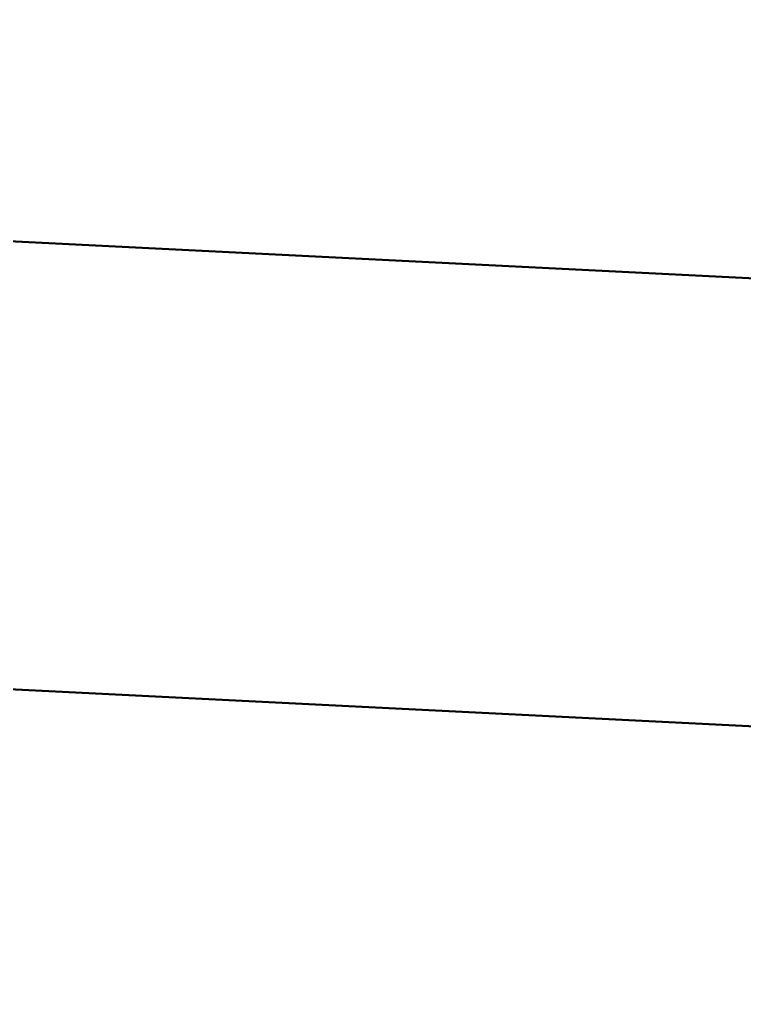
# Model space of a CAD drawing. Header units: metres. Extents: x 10 to 831, y 10 to 584.
# Drawn here: x 337.83 to 341.064, y 291.602 to 296.002 of the extents above; entities that cross this region are included whole.
import ezdxf

# ---------------------------------------------------------------- set-up
doc = ezdxf.new("R2010")
doc.units = ezdxf.units.M
doc.layers.add('CUT', color=7, linetype='Continuous', lineweight=50)
doc.layers.add('VIS', color=8, linetype='Continuous', lineweight=13)

msp = doc.modelspace()

# ---------------------------------------------------------------- linework, layer by layer
at = {"layer": 'CUT'}
for p, q in [((318, 296.002), (366, 293.6019)), ((366, 291.6021), (318, 294.002))]:
    msp.add_line(p, q, dxfattribs=at)
at = {"layer": 'VIS'}
for p, q in [((366, 293.6019), (318, 296.002)), ((333.0224, 295.2508), (344.416, 294.6812)), ((333.4216, 295.2308), (341.6172, 294.8212)), ((335.3092, 295.1364), (346.7724, 294.5632)), ((336.684, 295.068), (338.46, 294.9792)), ((336.8372, 295.06), (338.8072, 294.9616)), ((336.9056, 295.0568), (338.3948, 294.9824)), ((336.9352, 295.0552), (337.9316, 295.0056)), ((337.1204, 295.046), (337.8468, 295.0096)), ((338.132, 294.9956), (337.318, 295.036)), ((337.3448, 295.0348), (337.91, 295.0064)), ((337.3668, 295.0336), (337.9588, 295.004)), ((337.414, 295.0312), (337.9296, 295.0056)), ((337.4972, 295.0272), (338.0696, 294.9984)), ((337.4992, 295.0272), (338.0508, 294.9996)), ((337.5152, 295.0264), (338.3804, 294.9828)), ((337.6164, 295.0212), (338.2088, 294.9916)), ((337.706, 295.0168), (337.8984, 295.0072)), ((337.74, 295.0152), (338.3376, 294.9852)), ((337.746, 295.0148), (337.9444, 295.0048)), ((337.954, 295.0044), (337.7544, 295.0144)), ((337.7984, 295.012), (337.9724, 295.0032)), ((337.8332, 295.0104), (338.0332, 295.0004)), ((337.8356, 295.0104), (337.9836, 295.0028)), ((337.84, 295.01), (338.038, 295)), ((338.024, 295.0008), (337.8476, 295.0096)), ((337.8576, 295.0092), (338.4572, 294.9792)), ((337.8636, 295.0088), (338.0636, 294.9988)), ((337.8684, 295.0084), (338.0684, 294.9984)), ((337.8848, 295.0076), (338.0512, 294.9996)), ((337.8968, 295.0072), (338.0956, 294.9972)), ((337.9168, 295.006), (338.1164, 294.996)), ((337.932, 295.0056), (338.3796, 294.9832)), ((337.9432, 295.0048), (338.1432, 294.9948)), ((338.514, 294.9764), (337.9752, 295.0032)), ((337.9856, 295.0028), (338.1796, 294.9932)), ((338.0108, 295.0016), (338.2088, 294.9916)), ((338.0248, 295.0008), (338.184, 294.9928)), ((338.0332, 295.0004), (338.232, 294.9904)), ((338.048, 294.9996), (338.2472, 294.9896)), ((338.2484, 294.9896), (338.05, 294.9996)), ((338.0684, 294.9984), (338.2224, 294.9908)), ((338.3056, 294.9868), (338.108, 294.9968)), ((338.1296, 294.9956), (339.442, 294.93)), ((338.156, 294.9944), (338.756, 294.9644)), ((338.182, 294.9928), (338.382, 294.9828)), ((338.1864, 294.9928), (344.7608, 294.664)), ((338.3848, 294.9828), (338.188, 294.9928)), ((338.1896, 294.9924), (338.7412, 294.9648)), ((338.3824, 294.9828), (338.1948, 294.9924)), ((338.2, 294.992), (338.4, 294.982)), ((338.2016, 294.992), (338.3996, 294.982)), ((338.4148, 294.9812), (338.2148, 294.9912)), ((338.3776, 294.9832), (338.2204, 294.9908)), ((338.2356, 294.9904), (338.4232, 294.9808)), ((338.2372, 294.99), (338.4372, 294.98)), ((338.248, 294.9896), (338.448, 294.9796)), ((338.2484, 294.9896), (338.4048, 294.9816)), ((339.1088, 294.9464), (338.2488, 294.9896)), ((338.2496, 294.9896), (338.4492, 294.9796)), ((338.26, 294.9888), (338.6888, 294.9676)), ((338.2612, 294.9888), (338.4548, 294.9792)), ((338.2744, 294.9884), (338.8716, 294.9584)), ((338.276, 294.9884), (338.4276, 294.9808)), ((338.4768, 294.978), (338.2812, 294.988)), ((338.298, 294.9872), (339.0732, 294.9484)), ((338.3004, 294.9868), (338.5004, 294.9768)), ((338.3008, 294.9868), (338.5008, 294.9768)), ((338.3424, 294.9848), (339.3192, 294.936)), ((338.348, 294.9848), (338.5456, 294.9748)), ((338.352, 294.9844), (338.5516, 294.9744)), ((338.3592, 294.984), (338.5224, 294.976)), ((338.5632, 294.974), (338.366, 294.9836)), ((338.5768, 294.9732), (338.386, 294.9828)), ((338.3884, 294.9824), (338.5852, 294.9728)), ((338.3908, 294.9824), (338.5904, 294.9724)), ((338.3944, 294.9824), (338.5868, 294.9728)), ((338.6012, 294.972), (338.402, 294.982)), ((338.6084, 294.9716), (338.4088, 294.9816)), ((338.4184, 294.9812), (338.61, 294.9716)), ((338.4192, 294.9812), (338.6152, 294.9712)), ((338.42, 294.9812), (338.6176, 294.9712)), ((338.428, 294.9804), (338.5764, 294.9732)), ((338.4636, 294.9788), (338.6632, 294.9688)), ((339.8636, 294.9088), (338.4652, 294.9788)), ((338.4756, 294.9784), (338.668, 294.9684)), ((338.4784, 294.978), (339.064, 294.9488)), ((338.4944, 294.9772), (338.6684, 294.9684)), ((338.712, 294.9664), (338.512, 294.9764)), ((338.5456, 294.9748), (339.076, 294.948)), ((338.7568, 294.964), (338.5572, 294.974)), ((338.5616, 294.974), (339.9512, 294.9044)), ((338.562, 294.974), (339.962, 294.904)), ((338.7732, 294.9632), (338.5732, 294.9732)), ((338.5736, 294.9732), (339.3, 294.9368)), ((339.9844, 294.9028), (338.5852, 294.9728)), ((338.5888, 294.9724), (338.7872, 294.9628)), ((338.5976, 294.972), (339.5828, 294.9228)), ((338.7996, 294.962), (338.6, 294.972)), ((338.6044, 294.9716), (338.7548, 294.9644)), ((339.5852, 294.9228), (338.6048, 294.9716)), ((338.8048, 294.9616), (338.6056, 294.9716)), ((338.61, 294.9716), (339.6096, 294.9216)), ((338.6332, 294.9704), (338.8332, 294.9604)), ((338.6344, 294.9704), (339.234, 294.9404)), ((338.796, 294.9624), (338.6356, 294.9704)), ((338.6648, 294.9688), (340.0636, 294.8988)), ((338.6656, 294.9688), (338.8652, 294.9588)), ((338.6684, 294.9684), (338.8684, 294.9584)), ((338.6844, 294.9676), (338.8384, 294.96)), ((338.7012, 294.9668), (338.9008, 294.9568)), ((338.7072, 294.9668), (338.9068, 294.9568)), ((338.7292, 294.9656), (339.3032, 294.9368)), ((338.7404, 294.9648), (339.3392, 294.9352)), ((338.7732, 294.9632), (338.9732, 294.9532)), ((338.7888, 294.9624), (339.3044, 294.9368)), ((338.8284, 294.9604), (339.0104, 294.9516)), ((339.0056, 294.9516), (338.8484, 294.9596)), ((338.852, 294.9592), (339.4172, 294.9312)), ((338.8744, 294.9584), (339.0308, 294.9504)), ((338.8788, 294.958), (339.0448, 294.9496)), ((338.8836, 294.958), (339.05, 294.9496)), ((339.0788, 294.948), (338.884, 294.9576)), ((339.0968, 294.9472), (338.8988, 294.9572)), ((338.9348, 294.9552), (339.134, 294.9452)), ((338.9356, 294.9552), (339.5336, 294.9252)), ((338.9376, 294.9552), (339.136, 294.9452)), ((338.9792, 294.9532), (339.1384, 294.9452)), ((338.986, 294.9528), (339.1736, 294.9432)), ((338.9928, 294.9524), (339.586, 294.9228)), ((339.2, 294.942), (339.0016, 294.952)), ((339.012, 294.9516), (339.1748, 294.9432)), ((339.0172, 294.9512), (339.9056, 294.9068)), ((339.0208, 294.9508), (339.4652, 294.9288)), ((339.0232, 294.9508), (339.214, 294.9412)), ((339.0348, 294.9504), (339.228, 294.9404)), ((339.0476, 294.9496), (339.2472, 294.9396)), ((339.2608, 294.9388), (339.0648, 294.9488)), ((339.0744, 294.9484), (339.6684, 294.9184)), ((339.09, 294.9476), (339.2892, 294.9376)), ((339.098, 294.9472), (339.254, 294.9392)), ((339.2532, 294.9392), (339.0992, 294.9472)), ((339.0996, 294.9472), (339.2992, 294.9372)), ((339.1156, 294.9464), (339.3156, 294.9364)), ((339.1172, 294.946), (339.5456, 294.9248)), ((339.1256, 294.9456), (339.2748, 294.9384)), ((339.336, 294.9352), (339.1364, 294.9452)), ((339.142, 294.9448), (339.3416, 294.9348)), ((339.1496, 294.9444), (339.7316, 294.9156)), ((339.1504, 294.9444), (339.35, 294.9344)), ((339.3524, 294.9344), (339.1548, 294.9444)), ((339.1796, 294.9432), (340.1632, 294.894)), ((339.1856, 294.9428), (339.3772, 294.9332)), ((339.1864, 294.9428), (339.642, 294.92)), ((339.3824, 294.9328), (339.188, 294.9428)), ((339.1904, 294.9424), (339.3644, 294.9336)), ((339.3992, 294.932), (339.1996, 294.942)), ((339.1996, 294.942), (339.794, 294.9124)), ((339.206, 294.9416), (339.3564, 294.934)), ((339.406, 294.9316), (339.2068, 294.9416)), ((339.2104, 294.9416), (339.4084, 294.9316)), ((339.2448, 294.9396), (339.444, 294.9296)), ((339.2452, 294.9396), (339.4376, 294.93)), ((339.246, 294.9396), (340.1112, 294.8964)), ((339.26, 294.9392), (340.1036, 294.8968)), ((339.2616, 294.9388), (339.86, 294.9092)), ((339.4368, 294.93), (339.2768, 294.938)), ((339.2864, 294.9376), (339.482, 294.928)), ((339.3996, 294.932), (339.5992, 294.922)), ((339.6012, 294.922), (339.402, 294.932)), ((339.9508, 294.9044), (339.412, 294.9312)), ((339.4372, 294.93), (339.6372, 294.92)), ((339.4484, 294.9296), (339.6484, 294.9196)), ((339.4564, 294.9292), (339.656, 294.9192)), ((339.4652, 294.9288), (339.6652, 294.9188)), ((339.468, 294.9288), (339.668, 294.9184)), ((339.4688, 294.9284), (339.668, 294.9188)), ((339.6336, 294.9204), (339.4764, 294.928)), ((339.5, 294.9272), (339.7, 294.9172)), ((339.5, 294.9272), (339.7, 294.9172)), ((339.5, 294.9272), (340.5952, 294.8724)), ((339.5064, 294.9268), (339.7064, 294.9168)), ((339.7084, 294.9164), (339.5088, 294.9264)), ((339.5472, 294.9248), (339.7396, 294.9152)), ((339.5684, 294.9236), (340.1588, 294.894)), ((339.5776, 294.9232), (339.7216, 294.916)), ((339.5904, 294.9224), (340.1824, 294.8928)), ((339.594, 294.9224), (339.7896, 294.9124)), ((339.5992, 294.922), (339.7784, 294.9132)), ((339.6068, 294.9216), (340.1372, 294.8952)), ((341.98, 294.8032), (339.608, 294.9216)), ((339.7856, 294.9128), (339.6096, 294.9216)), ((339.6152, 294.9212), (340.0924, 294.8972)), ((339.622, 294.9208), (340.2176, 294.8912)), ((339.6604, 294.9188), (340.212, 294.8912)), ((339.6644, 294.9188), (340.1536, 294.8944)), ((339.6676, 294.9188), (339.8672, 294.9088)), ((340.6376, 294.87), (339.7064, 294.9168)), ((339.7224, 294.916), (340.4688, 294.8784)), ((339.7252, 294.9156), (340.722, 294.866)), ((339.736, 294.9152), (339.9236, 294.906)), ((339.7536, 294.9144), (342.2788, 294.788)), ((339.7816, 294.9128), (339.9816, 294.9028)), ((339.9988, 294.902), (339.7988, 294.912)), ((339.8072, 294.9116), (339.9576, 294.904)), ((339.808, 294.9116), (340.0016, 294.902)), ((339.82, 294.9108), (340.3356, 294.8852)), ((339.8468, 294.9096), (340.0468, 294.8996)), ((339.8484, 294.9096), (340.3136, 294.8864)), ((339.8824, 294.908), (340.0488, 294.8996)), ((339.8852, 294.9076), (343.0976, 294.7472)), ((339.9096, 294.9064), (340.0576, 294.8992)), ((339.9132, 294.9064), (341.6892, 294.8176)), ((339.9296, 294.9056), (342.5268, 294.7756)), ((339.9304, 294.9056), (340.1284, 294.8956)), ((339.9384, 294.9052), (340.5372, 294.8752)), ((339.9408, 294.9048), (340.5404, 294.8748)), ((340.142, 294.8948), (339.944, 294.9048)), ((339.9492, 294.9044), (340.1488, 294.8944)), ((339.9528, 294.9044), (340.1448, 294.8948)), ((339.974, 294.9032), (340.4024, 294.882)), ((339.9876, 294.9028), (340.1872, 294.8928)), ((340.0012, 294.902), (340.1988, 294.892)), ((340.0148, 294.9012), (340.2072, 294.8916)), ((340.0268, 294.9008), (340.7532, 294.8644)), ((340.0396, 294.9), (340.6252, 294.8708)), ((340.2476, 294.8896), (340.0528, 294.8992)), ((340.2316, 294.8904), (340.0564, 294.8992)), ((340.0684, 294.8984), (340.264, 294.8888)), ((340.2832, 294.888), (340.0856, 294.8976)), ((340.0972, 294.8972), (340.5528, 294.8744)), ((340.5756, 294.8732), (340.1048, 294.8968)), ((340.1288, 294.8956), (340.7248, 294.8656)), ((340.1296, 294.8956), (341.5108, 294.8264)), ((340.1304, 294.8956), (340.3296, 294.8856)), ((340.1312, 294.8956), (340.7292, 294.8656)), ((340.156, 294.8944), (340.356, 294.884)), ((340.168, 294.8936), (340.3588, 294.884)), ((340.1792, 294.8932), (340.7728, 294.8632)), ((343.4536, 294.7292), (340.1992, 294.892)), ((340.1992, 294.892), (340.3992, 294.882)), ((340.2252, 294.8908), (340.3792, 294.8832)), ((340.2336, 294.8904), (340.8332, 294.8604)), ((340.2344, 294.8904), (340.4084, 294.8816)), ((340.2476, 294.8896), (340.4476, 294.8796)), ((342.0392, 294.8), (340.2484, 294.8896)), ((340.2596, 294.8892), (340.4508, 294.8796)), ((340.268, 294.8888), (340.4676, 294.8788)), ((340.2836, 294.888), (340.4824, 294.878)), ((340.484, 294.878), (340.2932, 294.8872)), ((340.2964, 294.8872), (341.2732, 294.8384)), ((340.298, 294.8872), (340.4976, 294.8772)), ((340.2992, 294.8872), (340.4988, 294.8772)), ((340.8292, 294.8604), (340.3132, 294.8864)), ((340.3144, 294.8864), (340.914, 294.8564)), ((340.4904, 294.8776), (340.3144, 294.8864)), ((340.3464, 294.8848), (340.5024, 294.8768)), ((340.3592, 294.884), (340.9248, 294.8556)), ((340.3768, 294.8832), (340.5728, 294.8732)), ((340.3796, 294.8832), (341.3168, 294.836)), ((340.3984, 294.882), (342.5772, 294.7732)), ((340.3988, 294.882), (341.3968, 294.832)), ((340.6028, 294.872), (340.4032, 294.882)), ((340.4088, 294.8816), (340.5592, 294.874)), ((340.4412, 294.88), (341.7284, 294.8156)), ((340.4416, 294.88), (340.6412, 294.87)), ((340.634, 294.8704), (340.446, 294.8796)), ((340.458, 294.8792), (341.0564, 294.8492)), ((340.4864, 294.8776), (340.6736, 294.8684)), ((340.502, 294.8768), (341.5392, 294.8252)), ((340.7124, 294.8664), (340.5124, 294.8764)), ((340.5456, 294.8748), (342.0348, 294.8004)), ((340.7472, 294.8648), (340.5504, 294.8744)), ((340.5696, 294.8736), (340.7284, 294.8656)), ((340.5708, 294.8736), (340.7692, 294.8636)), ((340.7984, 294.862), (340.5984, 294.872)), ((340.8, 294.862), (340.6, 294.872)), ((340.6052, 294.8716), (340.8056, 294.8616)), ((340.6336, 294.8704), (340.8336, 294.8604)), ((340.6376, 294.87), (340.8376, 294.86)), ((340.6428, 294.87), (340.806, 294.8616)), ((340.646, 294.8696), (340.8276, 294.8608)), ((340.6464, 294.8696), (340.846, 294.8596)), ((340.6552, 294.8692), (340.8548, 294.8592)), ((340.6632, 294.8688), (340.8624, 294.8588)), ((340.6648, 294.8688), (340.8648, 294.8588)), ((340.6992, 294.8672), (341.2988, 294.8372)), ((340.7, 294.8668), (340.8924, 294.8572)), ((340.7016, 294.8668), (340.8956, 294.8572)), ((340.7204, 294.866), (340.912, 294.8564)), ((340.934, 294.8552), (340.736, 294.8652)), ((340.7476, 294.8648), (340.9472, 294.8548)), ((340.7488, 294.8644), (340.9456, 294.8548)), ((340.7844, 294.8628), (341.3788, 294.8332)), ((340.7844, 294.8628), (340.9768, 294.8532)), ((340.7916, 294.8624), (341.3848, 294.8328)), ((340.8312, 294.8604), (341.2596, 294.8392)), ((340.8412, 294.86), (340.9952, 294.8524)), ((340.8468, 294.8596), (341.0208, 294.8508)), ((341.3876, 294.8328), (340.8488, 294.8596)), ((340.8508, 294.8596), (341.0464, 294.8496)), ((340.8644, 294.8588), (341.064, 294.8488)), ((340.8712, 294.8584), (341.0372, 294.85)), ((341.0744, 294.8484), (340.8764, 294.858)), ((340.8812, 294.858), (341.048, 294.8496)), ((340.9304, 294.8556), (341.104, 294.8468)), ((340.9684, 294.8536), (341.1616, 294.844)), ((340.9768, 294.8532), (341.842, 294.81)), ((340.9812, 294.8528), (341.5812, 294.8228)), ((341.008, 294.8516), (341.4636, 294.8288)), ((341.0088, 294.8516), (341.6084, 294.8216)), ((341.016, 294.8512), (344.0144, 294.7012)), ((341.0212, 294.8508), (341.552, 294.8244)), ((341.2036, 294.842), (341.0468, 294.8496)), ((341.0472, 294.8496), (341.2468, 294.8396)), ((366, 291.6021), (318, 294.002)), ((339.9724, 292.9032), (334.3224, 293.186)), ((334.952, 293.1544), (338.3324, 292.9852)), ((338.0032, 293.002), (337.236, 293.04)), ((337.8788, 293.008), (337.3064, 293.0368)), ((337.3888, 293.0324), (337.9048, 293.0068)), ((337.4324, 293.0304), (338.0048, 293.0016)), ((338.4724, 292.9784), (337.5432, 293.0248)), ((337.8576, 293.0092), (337.658, 293.0192)), ((337.6716, 293.0184), (337.8476, 293.0096)), ((337.8356, 293.0104), (337.6876, 293.0176)), ((337.712, 293.0164), (337.9116, 293.0064)), ((337.8848, 293.0076), (337.7184, 293.016)), ((337.7668, 293.0136), (337.966, 293.0036)), ((337.774, 293.0132), (337.9716, 293.0036)), ((338.2304, 292.9904), (337.7828, 293.0128)), ((337.7956, 293.0124), (338.3344, 292.9852)), ((337.7992, 293.012), (338.3048, 292.9868)), ((337.988, 293.0024), (337.8016, 293.012)), ((338.0068, 293.0016), (337.8312, 293.0104)), ((338.048, 292.9996), (337.8484, 293.0096)), ((338.0648, 292.9988), (337.8652, 293.0088)), ((338.0332, 293.0004), (337.87, 293.0084)), ((337.9056, 293.0068), (338.1056, 292.9968)), ((338.0684, 292.9984), (337.914, 293.0064)), ((338.1384, 292.9952), (337.9392, 293.0052)), ((337.954, 293.0044), (338.154, 292.9944)), ((338.556, 292.9744), (337.956, 293.0044)), ((338.182, 292.9928), (337.982, 293.0028)), ((337.992, 293.0024), (338.1696, 292.9936)), ((338.2, 292.992), (338, 293.002)), ((338.192, 292.9924), (338.0152, 293.0012)), ((338.2076, 292.9916), (338.0344, 293.0004)), ((338.236, 292.9904), (338.0364, 293)), ((338.248, 292.9896), (338.0484, 292.9996)), ((338.2496, 292.9896), (338.0496, 292.9996)), ((338.0632, 292.9988), (338.2204, 292.9908)), ((338.2612, 292.9888), (338.068, 292.9988)), ((339.26, 292.9388), (338.0788, 292.998)), ((338.3016, 292.9868), (338.102, 292.9968)), ((338.1156, 292.9964), (338.3108, 292.9864)), ((338.352, 292.9844), (338.1524, 292.9944)), ((338.2092, 292.9916), (338.4088, 292.9816)), ((338.7548, 292.9644), (338.2188, 292.9912)), ((338.4184, 292.9812), (338.2264, 292.9908)), ((338.7888, 292.9624), (338.2732, 292.9884)), ((339.3172, 292.936), (338.28, 292.988)), ((338.2896, 292.9876), (338.4816, 292.978)), ((338.8056, 292.9616), (338.2948, 292.9872)), ((338.2996, 292.9872), (338.4944, 292.9772)), ((338.3056, 292.9868), (338.5036, 292.9768)), ((338.49, 292.9776), (338.326, 292.9856)), ((338.3308, 292.9856), (340.7028, 292.8668)), ((338.362, 292.984), (338.5024, 292.9768)), ((338.962, 292.954), (338.362, 292.984)), ((338.9476, 292.9548), (338.3668, 292.9836)), ((339.386, 292.9328), (338.4008, 292.982)), ((339.3828, 292.9328), (338.408, 292.9816)), ((338.61, 292.9716), (338.41, 292.9816)), ((338.6044, 292.9716), (338.454, 292.9792)), ((339.0644, 292.9488), (338.4652, 292.9788)), ((339.8752, 292.9084), (338.4768, 292.978)), ((338.5104, 292.9764), (338.71, 292.9664)), ((338.6856, 292.9676), (338.5124, 292.9764)), ((338.6856, 292.9676), (338.5224, 292.976)), ((339.9044, 292.9068), (338.5296, 292.9756)), ((338.6844, 292.9676), (338.5304, 292.9756)), ((339.124, 292.9456), (338.5376, 292.9752)), ((339.2888, 292.9376), (338.5556, 292.9744)), ((338.5632, 292.974), (338.7604, 292.964)), ((338.7576, 292.964), (338.6048, 292.9716)), ((338.6648, 292.9688), (338.8648, 292.9588)), ((338.6916, 292.9676), (339.1624, 292.944)), ((339.2544, 292.9392), (338.692, 292.9672)), ((338.7056, 292.9668), (338.9056, 292.9568)), ((338.8836, 292.958), (338.7172, 292.966)), ((338.7284, 292.9656), (338.9048, 292.9568)), ((339.7528, 292.9144), (338.76, 292.964)), ((338.8016, 292.962), (339.0012, 292.952)), ((339.0232, 292.9508), (338.8324, 292.9604)), ((339.0344, 292.9504), (338.8344, 292.9604)), ((339.0348, 292.9504), (338.8412, 292.96)), ((339.0476, 292.9496), (338.8476, 292.9596)), ((339.0488, 292.9496), (338.8488, 292.9596)), ((338.8892, 292.9576), (339.0708, 292.9484)), ((339.3836, 292.9328), (338.9108, 292.9564)), ((339.084, 292.948), (338.9236, 292.956)), ((339.1504, 292.9444), (338.9508, 292.9544)), ((338.958, 292.954), (339.5304, 292.9256)), ((338.964, 292.954), (339.5624, 292.924)), ((339.1728, 292.9432), (338.9732, 292.9532)), ((339.1256, 292.9456), (338.9764, 292.9532)), ((339.1464, 292.9448), (338.982, 292.9528)), ((339.1796, 292.9432), (338.9828, 292.9528)), ((339.1856, 292.9428), (338.9936, 292.9524)), ((339.2056, 292.9416), (339.0232, 292.9508)), ((339.2288, 292.9404), (339.0404, 292.95)), ((339.2448, 292.9396), (339.0452, 292.9496)), ((339.206, 292.9416), (339.0556, 292.9492)), ((339.2616, 292.9388), (339.062, 292.9488)), ((339.2968, 292.9372), (339.1036, 292.9468)), ((339.1088, 292.9464), (339.9692, 292.9036)), ((339.334, 292.9352), (339.1348, 292.9452)), ((339.3608, 292.934), (339.1736, 292.9432)), ((339.1848, 292.9428), (340.9836, 292.8528)), ((339.1928, 292.9424), (340.9576, 292.854)), ((339.3724, 292.9332), (339.1948, 292.9424)), ((339.378, 292.9332), (339.2048, 292.9416)), ((339.2324, 292.9404), (339.7712, 292.9136)), ((339.4352, 292.9304), (339.2352, 292.9404)), ((339.4564, 292.9292), (339.2564, 292.9392)), ((339.46, 292.9292), (339.26, 292.9392)), ((339.3524, 292.9344), (339.5496, 292.9244)), ((339.3644, 292.9336), (339.5488, 292.9244)), ((339.5736, 292.9232), (339.384, 292.9328)), ((339.406, 292.9316), (339.6056, 292.9216)), ((339.622, 292.9208), (339.4232, 292.9308)), ((339.6068, 292.9216), (339.43, 292.9304)), ((339.4332, 292.9304), (339.6096, 292.9216)), ((339.4344, 292.9304), (341.2252, 292.8408)), ((339.4412, 292.93), (339.6332, 292.9204)), ((339.6088, 292.9216), (339.4548, 292.9292)), ((339.4684, 292.9284), (339.6632, 292.9188)), ((339.4852, 292.9276), (339.6536, 292.9192)), ((339.4924, 292.9272), (339.69, 292.9176)), ((339.6644, 292.9188), (339.5012, 292.9268)), ((339.5056, 292.9268), (339.706, 292.9168)), ((340.9204, 292.856), (339.5252, 292.9256)), ((340.524, 292.8756), (339.5376, 292.9252)), ((339.7464, 292.9148), (339.5464, 292.9248)), ((339.7816, 292.9128), (339.5816, 292.9228)), ((339.76, 292.914), (339.5844, 292.9228)), ((340.168, 292.8936), (339.5956, 292.9224)), ((339.808, 292.9116), (339.6148, 292.9212)), ((339.6336, 292.9204), (339.7908, 292.9124)), ((339.6344, 292.9204), (340.234, 292.8904)), ((339.8468, 292.9096), (339.6468, 292.9196)), ((339.82, 292.9108), (339.6484, 292.9196)), ((339.8072, 292.9116), (339.6572, 292.9192)), ((339.6768, 292.918), (339.872, 292.9084)), ((340.4584, 292.8792), (339.6912, 292.9176)), ((339.8984, 292.9072), (339.6988, 292.9172)), ((339.7084, 292.9164), (339.908, 292.9064)), ((339.8824, 292.908), (339.716, 292.9164)), ((339.9492, 292.9044), (339.7496, 292.9144)), ((339.9528, 292.9044), (339.7612, 292.914)), ((339.9096, 292.9064), (339.7616, 292.914)), ((339.7644, 292.9136), (339.9044, 292.9068)), ((339.938, 292.9052), (339.7652, 292.9136)), ((340.3196, 292.886), (339.8716, 292.9084)), ((339.8952, 292.9072), (341.2036, 292.842)), ((340.8212, 292.8608), (339.9056, 292.9068)), ((340.156, 292.8944), (339.956, 292.904)), ((340.1308, 292.8956), (339.9664, 292.9036)), ((339.9904, 292.9024), (340.1904, 292.8924)), ((340.1992, 292.892), (339.9992, 292.902)), ((340.5416, 292.8748), (340.0056, 292.9016)), ((340.642, 292.87), (340.068, 292.8984)), ((340.2252, 292.8908), (340.0712, 292.8984)), ((340.1412, 292.8948), (340.3384, 292.8852)), ((340.3168, 292.886), (340.1536, 292.8944)), ((340.6436, 292.87), (340.1712, 292.8936)), ((340.204, 292.892), (340.4032, 292.882)), ((340.4088, 292.8816), (340.2584, 292.8892)), ((340.458, 292.8792), (340.2588, 292.8892)), ((340.2616, 292.8888), (340.4188, 292.8812)), ((340.4548, 292.8792), (340.2616, 292.8888)), ((340.2832, 292.888), (340.4808, 292.878)), ((340.4612, 292.8788), (340.286, 292.8876)), ((340.8836, 292.858), (340.3028, 292.8868)), ((340.306, 292.8868), (340.506, 292.8768)), ((340.7556, 292.8644), (340.3156, 292.8864)), ((340.53, 292.8756), (340.3304, 292.8856)), ((340.5468, 292.8748), (340.3464, 292.8848)), ((341.3912, 292.8324), (340.354, 292.8844)), ((340.8812, 292.858), (340.382, 292.8828)), ((340.5816, 292.8728), (340.388, 292.8824)), ((340.6092, 292.8716), (340.4092, 292.8816)), ((340.6016, 292.872), (340.4152, 292.8812)), ((341.4208, 292.8308), (340.4252, 292.8808)), ((340.6332, 292.8704), (340.4332, 292.8804)), ((340.6552, 292.8692), (340.4552, 292.8792)), ((340.6648, 292.8688), (340.4648, 292.8788)), ((340.484, 292.878), (341.056, 292.8492)), ((340.4904, 292.8776), (340.6664, 292.8688)), ((340.5068, 292.8768), (340.7064, 292.8668)), ((340.7204, 292.866), (340.5284, 292.8756)), ((340.7364, 292.8652), (340.5476, 292.8748)), ((340.7476, 292.8648), (340.548, 292.8748)), ((340.56, 292.874), (340.7596, 292.864)), ((340.5928, 292.8724), (340.7848, 292.8628)), ((340.7868, 292.8628), (340.6228, 292.8708)), ((340.6372, 292.87), (340.8324, 292.8604)), ((340.6692, 292.8684), (341.208, 292.8416)), ((340.8612, 292.8588), (340.6736, 292.8684)), ((341.1952, 292.8424), (340.6796, 292.868)), ((340.8412, 292.86), (340.6872, 292.8676)), ((340.704, 292.8668), (340.8856, 292.8576)), ((340.896, 292.8572), (340.7432, 292.8648)), ((340.8, 292.862), (340.9996, 292.852)), ((341.416, 292.8312), (340.816, 292.8612)), ((340.8292, 292.8604), (341.6892, 292.8176)), ((340.8336, 292.8604), (341.3396, 292.8352)), ((341.034, 292.8504), (340.8344, 292.8604)), ((340.8404, 292.86), (341.0252, 292.8508)), ((341.0212, 292.8508), (340.8444, 292.8596)), ((341.0472, 292.8496), (340.8472, 292.8596)), ((341.0596, 292.8492), (340.8596, 292.8592)), ((341.0776, 292.848), (340.8824, 292.858)), ((340.8896, 292.8576), (341.0468, 292.8496)), ((341.098, 292.8472), (340.8984, 292.8572)), ((341.4716, 292.8284), (340.9024, 292.8568)), ((340.9304, 292.8556), (341.1276, 292.8456)), ((341.5044, 292.8268), (340.942, 292.8548)), ((341.2104, 292.8416), (341.012, 292.8512))]:
    msp.add_line(p, q, dxfattribs=at)

doc.saveas('drawing.dxf')
